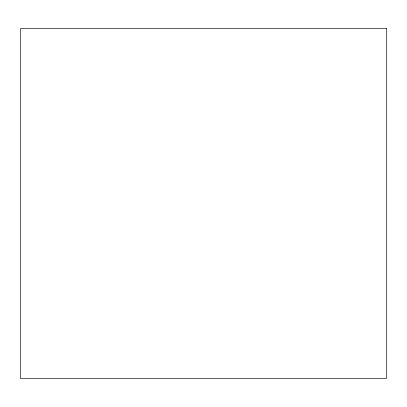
<?xml version="1.0" encoding="UTF-8"?>
<svg xmlns="http://www.w3.org/2000/svg" width="407" height="407" viewBox="0 0 407 407"><rect width="100%" height="100%" fill="white"/><g stroke="black" fill="none" stroke-linecap="round" stroke-linejoin="round"><path stroke-width="0.61" d="M386.65 28.663L20.35 28.663L20.35 378.337L386.65 378.337L386.65 28.663"/></g></svg>
